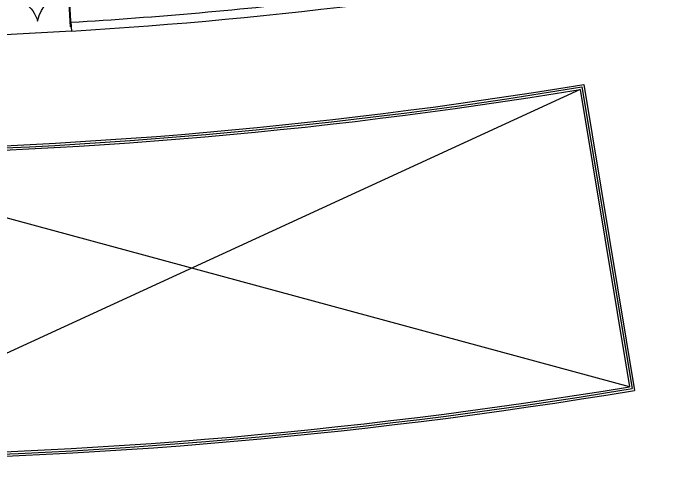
# Model space of a CAD drawing. Header units: metres. Extents: x 159409 to 239023, y 50504 to 95165.
# Drawn here: x 176343 to 177814, y 79076 to 80107 of the extents above; entities that cross this region are included whole.
import ezdxf

# ---------------------------------------------------------------- set-up
doc = ezdxf.new("R2010")
doc.units = ezdxf.units.M
doc.header["$MEASUREMENT"] = 0

# ---------------------------------------------------------------- blocks, each defined once
blk = doc.blocks.new('d2')
at = {"color": 8, "ltscale": 8}
for p, q in [((-332.772, -186.458, 9945.752), (-332.753, -186.454, 9945.752)), ((-332.628, -187.194, 9945.752), (-332.772, -186.458, 9945.752)), ((-332.609, -187.19, 9945.752), (-332.753, -186.454, 9945.752)), ((-332.753, -186.454, 9945.752), (-332.753, -186.454, 9945.732)), ((-332.753, -186.454, 9945.732), (-332.753, -186.454, 9945.732)), ((-334.226, -186.743, 9945.752), (-334.206, -186.739, 9945.752)), ((-334.082, -187.479, 9945.752), (-334.226, -186.743, 9945.752)), ((-334.062, -187.475, 9945.752), (-334.206, -186.739, 9945.752)), ((-332.628, -187.194, 9945.752), (-332.609, -187.19, 9945.752)), ((-334.063, -187.577, 9945.752), (-332.589, -187.288, 9945.752)), ((-334.082, -187.479, 9945.752), (-334.062, -187.475, 9945.752))]:
    blk.add_line(p, q, dxfattribs=at)
for centre, start, end in [((-332.628, -187.194, 9945.752), 101.092, 178.0402), ((-334.062, -187.475, 9945.752), 24.1438, 101.092)]:
    blk.add_arc(centre, 0.75, start, end, dxfattribs=at)

msp = doc.modelspace()

# ---------------------------------------------------------------- linework, layer by layer
at = {"color": 0, "ltscale": 10}
msp.add_line((176474.071, 80085.784, -3.719), (176475.396, 80065.712, -4.392), dxfattribs=at)
at = {"color": 0, "ltscale": 8}
for p, q in [((177630.782, 79945.831, -4.392), (177745.719, 79255.332, -4.392)), ((177622.559, 79934.33, -4.392), (175816.826, 79103.973, -4.392)), ((177622.559, 79934.33, -4.392), (177734.212, 79263.558, -4.392)), ((177626.671, 79940.079, -4.392), (177739.966, 79259.444, -4.392)), ((177734.212, 79263.558, -4.392), (175811.745, 79783.972, -4.392))]:
    msp.add_line(p, q, dxfattribs=at)
at = {"color": 0, "ltscale": 10}
for radius, start, end in [(10828.5, 273.5136756, 280.8674713), (10808.5, 273.5131861, 276.5997328), (12028.5, 274.3758311, 283.8494076)]:
    msp.add_arc((175811.745, 90873.972, -4.392), radius, start, end, dxfattribs=at)
at = {"color": 0, "ltscale": 8}
for radius, start, end in [(11078.5, 260.5495079, 279.4504921), (11083.5, 260.5753552, 279.4246448), (11088.5, 260.6011793, 279.3988207), (11778.5, 260.5495079, 279.4504921), (11773.5, 260.5738404, 279.4261596), (11768.5, 260.5981936, 279.4018064)]:
    msp.add_arc((175811.745, 90873.972, -4.392), radius, start, end, dxfattribs=at)

# ---------------------------------------------------------------- block references
at = {"color": 8, "xscale": -100, "yscale": 100, "zscale": 100, "rotation": 14.23598954227337}
msp.add_blockref('d2', (139482.122, 90032.36, -994579.56), dxfattribs=at)

doc.saveas('drawing.dxf')
